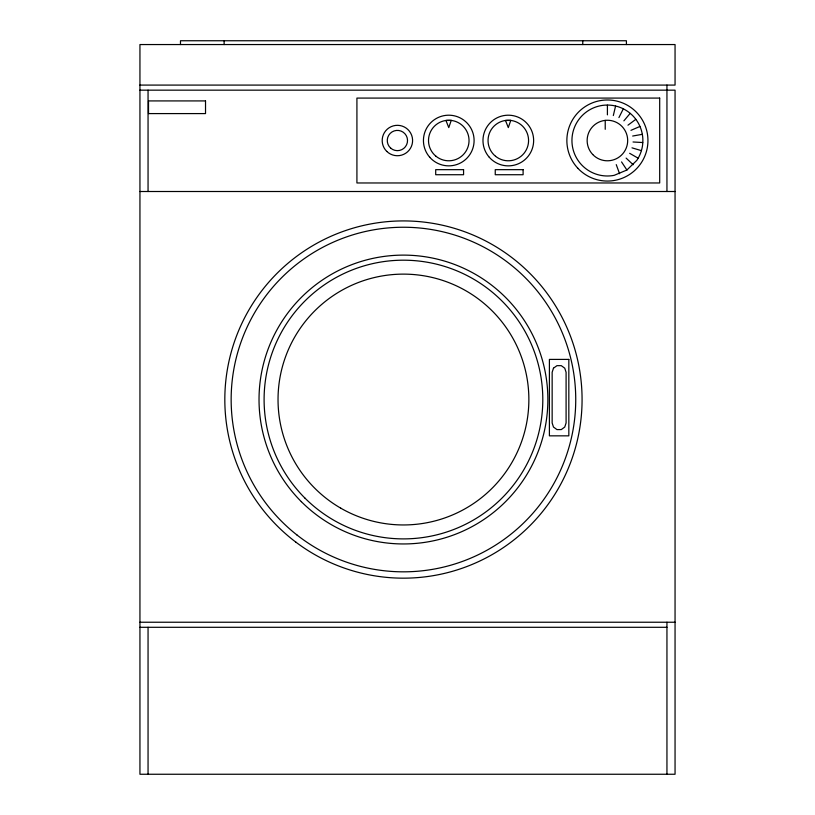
<?xml version="1.0" encoding="UTF-8"?>
<svg xmlns="http://www.w3.org/2000/svg" width="815" height="815" viewBox="0 0 815 815"><rect width="100%" height="100%" fill="white"/><g stroke="black" fill="none" stroke-linecap="round" stroke-linejoin="round"><path stroke-width="1.22" d="M613.318 115.557L615.559 106.123M618.921 117.584L623.261 108.925M623.893 120.854L630.117 113.428M626.898 170.019L636.8 160.382A35.473 35.473 0 0 0 618.982 106.989A35.473 35.473 0 0 0 572.028 138.03A35.473 35.473 0 0 0 614.153 175.347L626.898 170.019L621.56 161.93M627.978 125.184L635.751 119.387M630.963 130.339L639.857 126.488M632.674 136.034L642.21 134.343M139.946 85.086L675.054 85.086L675.054 44.55L139.946 44.55L139.946 774.25L675.054 774.25L675.054 90.159L139.946 90.159M139.946 191.505L675.054 191.505M139.946 622.232L675.054 622.232M139.946 627.295L666.945 627.295M633.031 141.983L642.699 142.533M632.002 147.841L641.293 150.612M629.659 153.312L638.053 158.141M626.114 158.1L633.173 164.732M616.242 164.62L619.583 173.717M666.945 85.086L666.945 191.505M666.945 622.232L666.945 774.25M626.409 44.55L626.409 40.75L180.482 40.75L180.482 44.55M607.409 105.176L607.409 114.864M605.229 120.376L605.229 129.31M582.766 40.75L582.766 44.55M224.125 40.75L224.125 44.55M148.055 90.159L148.055 191.505M148.055 627.295L148.055 774.25M553.477 368.186L552.152 372.282L552.152 422.954L553.477 427.05L556.961 429.587L561.27 429.587L564.754 427.05L566.089 422.954L566.089 372.282L564.754 368.186L561.27 365.66L556.961 365.66L553.477 368.186M451.235 120.406L448.77 127.598L445.948 120.457L451.235 120.406M510.771 120.406L508.305 127.598L505.483 120.457L510.771 120.406M659.692 98.085L356.919 98.085L356.919 182.968L659.692 182.968L659.692 98.085M205.523 100.917L148.513 100.917L148.513 113.591L205.523 113.591L205.523 100.917M463.572 169.663L435.699 169.663L435.699 174.726L463.572 174.726L463.572 169.663M523.108 169.663L495.245 169.663L495.245 174.726L523.108 174.726L523.108 169.663M568.829 359.405L549.402 359.405L549.402 435.842L568.829 435.842L568.829 359.405M297.057 535.058A172.291 172.291 0 0 0 574.005 423.912A172.291 172.291 0 0 0 339.274 239.641A172.291 172.291 0 0 0 297.057 535.058M301.326 501.653A144.418 144.418 0 0 0 542.943 436.911A144.418 144.418 0 0 0 366.067 260.036A144.418 144.418 0 0 0 301.326 501.653M340.741 508.153A125.418 125.418 0 0 0 528.864 399.533A125.418 125.418 0 0 0 340.741 290.924A125.418 125.418 0 0 0 340.741 508.153M304.912 498.077A139.355 139.355 0 0 0 538.053 435.607A139.355 139.355 0 0 0 367.382 264.936A139.355 139.355 0 0 0 304.912 498.077M295.988 542.23A178.628 178.628 0 0 0 580.749 421.253A178.628 178.628 0 0 0 333.6 235.138A178.628 178.628 0 0 0 295.988 542.23M592.75 154.524A20.273 20.273 0 0 0 626.867 146.221A20.273 20.273 0 0 0 602.611 120.834A20.273 20.273 0 0 0 592.75 154.524M390.711 148.147A10.137 10.137 0 0 0 407.337 142.503A10.137 10.137 0 0 0 394.144 130.93A10.137 10.137 0 0 0 390.711 148.147M577.906 168.328A40.536 40.536 0 0 0 646.234 152.181A40.536 40.536 0 0 0 598.088 101.07A40.536 40.536 0 0 0 577.906 168.328M386.799 151.427A15.2 15.2 0 0 0 412.135 144.245A15.2 15.2 0 0 0 393.248 125.897A15.2 15.2 0 0 0 386.799 151.427M436.015 156.276A20.273 20.273 0 0 0 468.788 143.695A20.273 20.273 0 0 0 441.496 121.608A20.273 20.273 0 0 0 436.015 156.276M429.75 157.264A25.336 25.336 0 0 0 472.771 148.625A25.336 25.336 0 0 0 443.778 115.689A25.336 25.336 0 0 0 429.75 157.264M495.551 156.276A20.273 20.273 0 0 0 528.324 143.695A20.273 20.273 0 0 0 501.042 121.608A20.273 20.273 0 0 0 495.551 156.276M489.285 157.264A25.336 25.336 0 0 0 532.317 148.625A25.336 25.336 0 0 0 503.324 115.689A25.336 25.336 0 0 0 489.285 157.264"/></g></svg>
